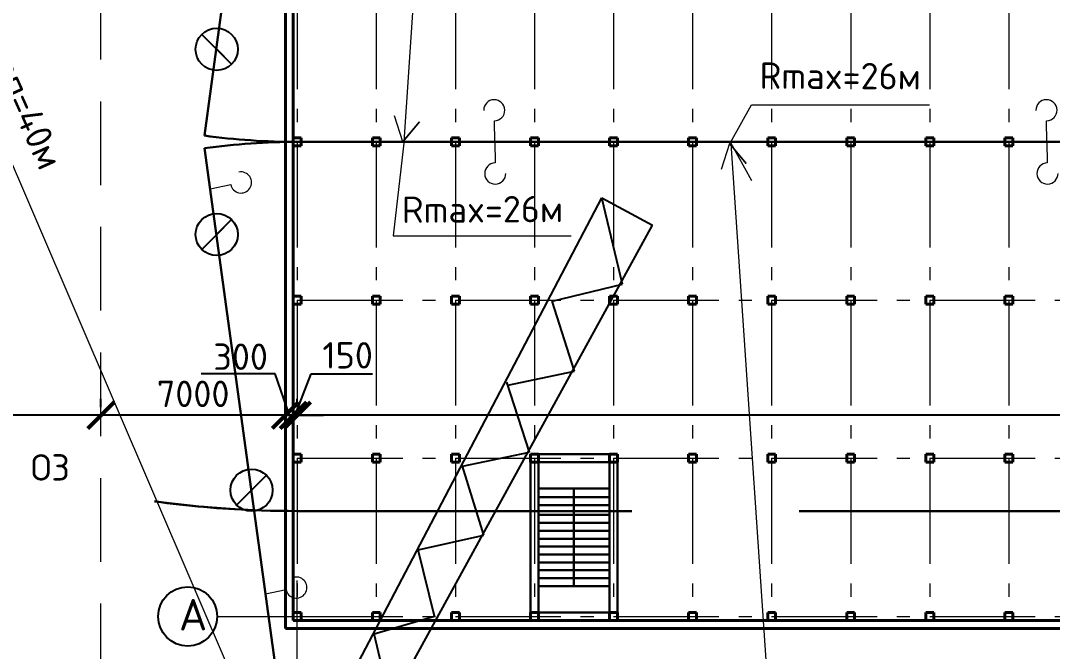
# Model space of a CAD drawing. Header units: millimetres. Extents: x -782 to 10910, y 3841 to 9763.
# Drawn here: x 2153.5 to 2231.8, y 8390.8 to 8438.6 of the extents above; entities that cross this region are included whole.
import ezdxf

# ---------------------------------------------------------------- set-up
doc = ezdxf.new("R2010")
doc.units = ezdxf.units.MM
for name, pattern in [('ACAD_ISO10W100', [18, 12, -3, 0, -3]), ('CENTER2', [28.575, 19.05, -3.175, 3.175, -3.175]), ('GOST2.303 6', [12, 8, -1.5, 1, -1.5]), ('штриховая2', [9.525, 6.35, -3.175])]:
    doc.linetypes.add(name, pattern=pattern)
doc.layers.add('1', color=7, linetype='Continuous')
doc.layers.add('тонкая', color=7, linetype='Continuous')
doc.layers.add('Оbводка', color=1, linetype='Continuous', lineweight=90)
doc.styles.add('2.5', font='isocpeur.ttf', dxfattribs={"height": 2})
doc.styles.add('Isocpeur', font='isocpeur.ttf')
doc.dimstyles.new('М500 стройгенп', dxfattribs={"dimtxt": 2, "dimasz": 2, "dimexe": 1.25, "dimexo": 0.625, "dimtad": 1, "dimlfac": 500, "dimtxsty": '2.5', "dimblk": 'ARCHTICK', "dimcen": 2.5, "dimadec": 0, "dimazin": 0, "dimtfac": 1, "dimtmove": 0, "dimatfit": 3, "dimfxl": 1, "dimarcsym": 0})
pattern_1 = [(50, (2763.4176, 3860.6352), (4.5546167, -0.398477), [0.47625, -5.23875]), (355, (2763.4176, 3860.635), (-0.8810855, 4.776421), [0.381, -4.1910146]), (100.45144, (2763.797, 3860.602), (3.673531, 4.377944), [0.40475, -4.452256]), (46.1842, (2763.4176, 3861.905), (6.776976, -1.051058), [0.714375, -7.858125]), (96.63556, (2763.982, 3861.8176), (5.935103, 6.185653), [0.607126, -6.67839]), (351.18415, (2763.4176, 3861.905), (5.935103, 6.185653), [0.571499, -6.286493]), (21, (2764.0526, 3861.5877), (3.7903598, -2.55663), [0.47625, -5.23875]), (326, (2764.0526, 3861.5877), (1.5450507, 4.604699), [0.381, -4.191]), (71.45144, (2764.3684, 3861.3747), (5.3354105, 2.0480692), [0.40475, -4.4522484]), (37.5, (2763.4176, 3860.6352), (0.0772151, 2.11387597), [0, -4.1402, 0, -4.2545, 0, -4.206875]), (7.5, (2763.4176, 3860.6352), (1.6704916, 2.5045144), [0, -2.4257, 0, -4.04495, 0, -1.603375]), (327.5, (2762.0015, 3860.6352), (3.3897649, -0.1432186), [0, -1.5875, 0, -4.953, 0, -6.57225]), (317.5, (2761.3665, 3860.6352), (3.7032295, 0.6356623), [0, -2.06375, 0, -3.2893, 0, -4.66725])]

# ---------------------------------------------------------------- blocks, each defined once
blk = doc.blocks.new('_ArchTick')
at = {"color": 0, "linetype": 'ByBlock', "const_width": 0.15}
blk.add_lwpolyline([(-0.5, -0.5), (0.5, 0.5)], dxfattribs=at)
blk = doc.blocks.new('*D776')
at = {"color": 0, "lineweight": -2, "transparency": 16777216}
for p, q in [((2174.471, 8409.329), (2174.471, 8409.954)), ((2374.471, 8409.329), (2374.471, 8409.954)), ((2374.471, 8408.704), (2174.471, 8408.704))]:
    blk.add_line(p, q, dxfattribs=at)
at = {"layer": 'Defpoints', "color": 0, "lineweight": -3, "transparency": 16777216}
for p in [(2174.471, 8408.704), (2174.471, 8408.704), (2374.471, 8408.704)]:
    blk.add_point(p, dxfattribs=at)
at = {"color": 0, "lineweight": -2, "transparency": 16777216, "xscale": 2, "yscale": 2, "zscale": 2, "rotation": 180}
blk.add_blockref('_ArchTick', (2174.471, 8408.704), dxfattribs=at)
at = {"color": 0, "lineweight": -2, "transparency": 16777216, "xscale": 2, "yscale": 2, "zscale": 2}
blk.add_blockref('_ArchTick', (2374.471, 8408.704), dxfattribs=at)
at = {"color": 0, "lineweight": 20, "transparency": 16777216, "insert": (2274.471, 8410.329), "char_height": 2, "attachment_point": 5, "style": '2.5'}
blk.add_mtext('100000', dxfattribs=at)
blk = doc.blocks.new('*D777')
at = {"color": 0, "lineweight": -2, "transparency": 16777216}
for p, q in [((2159.571, 8409.329), (2159.571, 8409.954)), ((2173.571, 8409.329), (2173.571, 8409.954)), ((2173.571, 8408.704), (2159.571, 8408.704))]:
    blk.add_line(p, q, dxfattribs=at)
at = {"layer": 'Defpoints', "color": 0, "lineweight": -3, "transparency": 16777216}
for p in [(2159.571, 8408.704), (2159.571, 8408.704), (2173.571, 8408.704)]:
    blk.add_point(p, dxfattribs=at)
at = {"color": 0, "lineweight": -2, "transparency": 16777216, "xscale": 2, "yscale": 2, "zscale": 2, "rotation": 180}
blk.add_blockref('_ArchTick', (2159.571, 8408.704), dxfattribs=at)
at = {"color": 0, "lineweight": -2, "transparency": 16777216, "xscale": 2, "yscale": 2, "zscale": 2}
blk.add_blockref('_ArchTick', (2173.571, 8408.704), dxfattribs=at)
at = {"color": 0, "lineweight": 20, "transparency": 16777216, "insert": (2166.571, 8410.329), "char_height": 2, "attachment_point": 5, "style": '2.5'}
blk.add_mtext('7000', dxfattribs=at)
blk = doc.blocks.new('*D778')
at = {"color": 0, "lineweight": -2, "transparency": 16777216}
for p, q in [((2136.471, 8410.755), (2136.471, 8407.454)), ((2159.571, 8409.329), (2159.571, 8409.954)), ((2159.571, 8408.704), (2136.471, 8408.704))]:
    blk.add_line(p, q, dxfattribs=at)
at = {"layer": 'Defpoints', "color": 0, "lineweight": -3, "transparency": 16777216}
for p in [(2136.471, 8411.38), (2136.471, 8408.704), (2159.571, 8408.704)]:
    blk.add_point(p, dxfattribs=at)
at = {"color": 0, "lineweight": -2, "transparency": 16777216, "xscale": 2, "yscale": 2, "zscale": 2, "rotation": 180}
blk.add_blockref('_ArchTick', (2136.471, 8408.704), dxfattribs=at)
at = {"color": 0, "lineweight": -2, "transparency": 16777216, "xscale": 2, "yscale": 2, "zscale": 2}
blk.add_blockref('_ArchTick', (2159.571, 8408.704), dxfattribs=at)
at = {"color": 0, "lineweight": 20, "transparency": 16777216, "insert": (2148.021, 8410.329), "char_height": 2, "attachment_point": 5, "style": '2.5'}
blk.add_mtext('11550', dxfattribs=at)
blk = doc.blocks.new('*D755')
at = {"color": 0, "lineweight": -2, "transparency": 16777216}
for p, q in [((2174.167, 8409.318), (2174.167, 8409.954)), ((2174.467, 8409.318), (2174.467, 8409.954)), ((2174.167, 8408.704), (2172.167, 8408.704)), ((2174.167, 8408.704), (2174.467, 8408.704)), ((2174.467, 8408.704), (2176.467, 8408.704))]:
    blk.add_line(p, q, dxfattribs=at)
at = {"layer": 'Defpoints', "color": 0, "lineweight": -3, "transparency": 16777216}
for p in [(2174.167, 8408.693), (2174.467, 8408.704), (2174.467, 8408.693)]:
    blk.add_point(p, dxfattribs=at)
at = {"color": 0, "lineweight": -2, "transparency": 16777216, "xscale": 2, "yscale": 2, "zscale": 2}
blk.add_blockref('_ArchTick', (2174.167, 8408.704), dxfattribs=at)
at = {"color": 0, "lineweight": -2, "transparency": 16777216, "xscale": 2, "yscale": 2, "zscale": 2, "rotation": 180}
blk.add_blockref('_ArchTick', (2174.467, 8408.704), dxfattribs=at)
at = {"color": 0, "lineweight": 25, "transparency": 16777216, "insert": (2178.298, 8413.252), "char_height": 2, "attachment_point": 5, "style": '2.5'}
blk.add_mtext('150', dxfattribs=at)
blk = doc.blocks.new('*D756')
at = {"color": 0, "lineweight": -2, "transparency": 16777216}
for p, q in [((2173.571, 8409.324), (2173.571, 8409.954)), ((2174.167, 8409.318), (2174.167, 8409.954)), ((2173.571, 8408.704), (2171.571, 8408.704)), ((2173.571, 8408.704), (2174.167, 8408.704)), ((2174.167, 8408.704), (2176.167, 8408.704))]:
    blk.add_line(p, q, dxfattribs=at)
at = {"layer": 'Defpoints', "color": 0, "lineweight": -3, "transparency": 16777216}
for p in [(2173.571, 8408.699), (2174.167, 8408.704), (2174.167, 8408.693)]:
    blk.add_point(p, dxfattribs=at)
at = {"color": 0, "lineweight": -2, "transparency": 16777216, "xscale": 2, "yscale": 2, "zscale": 2}
blk.add_blockref('_ArchTick', (2173.571, 8408.704), dxfattribs=at)
at = {"color": 0, "lineweight": -2, "transparency": 16777216, "xscale": 2, "yscale": 2, "zscale": 2, "rotation": 180}
blk.add_blockref('_ArchTick', (2174.167, 8408.704), dxfattribs=at)
at = {"color": 0, "lineweight": 25, "transparency": 16777216, "insert": (2170.172, 8413.148), "char_height": 2, "attachment_point": 5, "style": '2.5'}
blk.add_mtext('300', dxfattribs=at)

msp = doc.modelspace()

# ---------------------------------------------------------------- hatches: boundary and pattern name
at = {"lineweight": 25}
h = msp.add_hatch(dxfattribs=at)
h.set_pattern_fill('ANSI31', color=256)
h.set_pattern_definition([(45, (2763.4176, 3860.6352), (-2.245064, 2.245064), [])])
h.paths.add_polyline_path([(2395.225894, 8324.442641), (2389.689209, 8324.442641), (2389.689209, 8317.442641), (2394.268934, 8317.442641)])
h.paths.add_polyline_path([(2367.578799, 8327.027965), (2367.89225, 8329.326446, -0.033531004), (2365.471452, 8331.442641), (2183.471452, 8331.442641, -0.033546474), (2181.049474, 8329.325546), (2181.363583, 8327.027894, -0.454591532), (2183.180298, 8325.442641), (2365.762606, 8325.442641, -0.454492205)])
h.paths.add_polyline_path([(2393.668887, 8545.688801), (2392.589411, 8545.7961, -0.097320235), (2384.41866, 8541.449212), (2154.673974, 8541.442676), (2153.578788, 8533.431577, -0.071737884), (2160.355396, 8534.442361), (2166.500889, 8534.472079, -0.164269753), (2181.049474, 8529.559736), (2181.363583, 8531.857389, -0.374956444), (2179.980303, 8533.442641, -1), (2183.180298, 8533.442641), (2365.762606, 8533.442641, -1), (2368.9626, 8533.442641, -0.381458001), (2367.5432, 8531.852869), (2367.861169, 8529.505667, -0.164703998), (2382.442014, 8534.442641), (2395.192371, 8534.442641)])
h.paths.add_polyline_path([(2159.720896, 8535.5702, -1), (2160.040895, 8535.5702, -1)], flags=16)
h.paths.add_polyline_path([(2367.5432, 8531.852869, -0.447745786), (2365.762606, 8533.442641), (2183.180298, 8533.442641, -0.454591532), (2181.363583, 8531.857389), (2181.049474, 8529.559736, -0.033546474), (2183.471452, 8527.442641), (2365.501372, 8527.443071, -0.032682346), (2367.861169, 8529.505667)])
h.paths.add_polyline_path([(2295.346246, 8532.845041), (2295.346246, 8539.445041), (2290.546246, 8539.445041), (2290.546246, 8532.845041)], flags=24)
h.paths.add_polyline_path([(2295.346246, 8525.496539), (2295.346246, 8532.096539), (2290.546246, 8532.096539), (2290.546246, 8525.496539)], flags=9)
h.paths.add_polyline_path([(2195.408605, 8525.767641), (2201.608605, 8525.767641), (2201.608605, 8530.567641), (2195.408605, 8530.567641)], flags=9)
h = msp.add_hatch(dxfattribs=at)
h.set_pattern_fill('AR-CONC', color=256, scale=0.025)
h.set_pattern_definition(pattern_1)
h.paths.add_polyline_path([(2154.673969, 8541.442641), (2153.471452, 8541.442641, 0.085693329), (2145.423928, 8540.0532), (2145.430045, 8529.144408, -0.096812565), (2153.578788, 8533.431577)])
h.paths.add_polyline_path([(2145.430045, 8529.144408), (2145.423928, 8540.0532, 0.317259017), (2129.471452, 8517.442641), (2129.471452, 8341.442641, 0.414213562), (2153.471452, 8317.442641), (2154.673969, 8317.442641), (2153.717009, 8324.442641), (2153.578788, 8325.453705, -0.331250642), (2136.471452, 8348.442641), (2136.471452, 8510.442641, -0.170440016), (2141.738552, 8525.445257, -0.232505761), (2141.271454, 8526.395442, -0.671055341), (2143.326693, 8527.237201, -0.029601779)])
h.paths.add_polyline_path([(2142.729661, 8527.304491), (2148.129661, 8527.304491), (2148.129661, 8532.104491), (2142.729661, 8532.104491)], flags=25)
h.paths.add_polyline_path([(2129.902842, 8409.508791), (2136.502842, 8409.508791), (2136.502842, 8414.308791), (2129.902842, 8414.308791)], flags=24)
h.paths.add_polyline_path([(2131.396452, 8340.341351), (2137.996452, 8340.341351), (2137.996452, 8345.141351), (2131.396452, 8345.141351)], flags=24)
h.paths.add_polyline_path([(2129.28449, 8461.47917), (2132.974484, 8461.47917), (2132.974484, 8465.799163), (2129.28449, 8465.799163)], flags=9)
at = {"lineweight": 20}
h = msp.add_hatch(dxfattribs=at)
h.set_pattern_fill('AR-CONC', color=256, scale=0.025)
h.set_pattern_definition(pattern_1)
h.paths.add_polyline_path([(2447.064089, 8324.442641), (2395.225894, 8324.442641), (2394.268934, 8317.442641), (2447.064089, 8317.442641)])
edge = h.paths.add_edge_path()
edge.add_line((2395.225894, 8324.442641), (2376.380411, 8324.442641))
edge.add_arc((2376.380411, 8336.443027), 12.000386, 223.86662461, 270, ccw=False)
edge.add_line((2367.728674, 8328.126976), (2367.578799, 8327.027965))
edge.add_arc((2367.362603, 8325.442641), 1.599997, 0, 82.23429528, ccw=False)
edge.add_arc((2367.362603, 8325.442641), 1.599997, -180, 0, ccw=False)
edge.add_line((2365.762606, 8325.442641), (2183.180298, 8325.442641))
edge.add_arc((2181.5803, 8325.442641), 1.599997, -180, 0, ccw=False)
edge.add_arc((2181.5803, 8325.442641), 1.599997, 97.78457087, 180, ccw=False)
edge.add_line((2181.363583, 8327.027894), (2181.213441, 8328.126156))
edge.add_arc((2172.562492, 8336.443027), 12.000386, 270, 316.12794469, ccw=False)
edge.add_line((2172.562492, 8324.442641), (2153.717009, 8324.442641))
edge.add_line((2153.717009, 8324.442641), (2154.673969, 8317.442641))
edge.add_line((2154.673969, 8317.442641), (2394.268934, 8317.442641))
edge.add_line((2394.268934, 8317.442641), (2395.225894, 8324.442641))
edge = h.paths.add_edge_path()
edge.add_arc((2376.380411, 8336.443027), 12.000386, 204.62550124, 223.86662461, ccw=False)
edge.add_line((2365.471452, 8331.442641), (2272.723702, 8331.442641))
edge.add_arc((2271.58981, 8331.83543), 1.199998, 199.10645728, 340.89354272, ccw=False)
edge.add_line((2270.455917, 8331.442641), (2183.471452, 8331.442641))
edge.add_arc((2172.562492, 8336.443027), 12.000386, 316.12794469, 335.37449876, ccw=False)
edge.add_line((2181.213441, 8328.126156), (2181.363583, 8327.027894))
edge.add_arc((2181.5803, 8325.442641), 1.599997, 0, 97.78457087, ccw=False)
edge.add_line((2183.180298, 8325.442641), (2365.762606, 8325.442641))
edge.add_arc((2367.362603, 8325.442641), 1.599997, 82.23429528, 180, ccw=False)
edge.add_line((2367.578799, 8327.027965), (2367.728674, 8328.126976))
edge = h.paths.add_edge_path()
edge.add_line((2394.244102, 8541.442641), (2154.673969, 8541.442641))
edge.add_line((2154.673969, 8541.442641), (2153.717009, 8534.442641))
edge.add_line((2153.717009, 8534.442641), (2172.562492, 8534.442641))
edge.add_arc((2172.562492, 8522.442255), 12.000386, 43.87205531, 90, ccw=False)
edge.add_line((2181.213441, 8530.759127), (2181.363583, 8531.857389))
edge.add_arc((2181.5803, 8533.442641), 1.599997, 180, 262.21542913, ccw=False)
edge.add_arc((2181.5803, 8533.442641), 1.599997, 0, 180, ccw=False)
edge.add_line((2183.180298, 8533.442641), (2365.762606, 8533.442641))
edge.add_arc((2367.362603, 8533.442641), 1.599997, 0, 180, ccw=False)
edge.add_arc((2367.362603, 8533.442641), 1.599997, -83.51900907, 0, ccw=False)
edge.add_line((2367.5432, 8531.852869), (2367.861169, 8529.505667))
edge.add_arc((2427.302929, 8436.751859), 110.1662, 117.53133097, 122.65399107, ccw=False)
edge.add_line((2376.380411, 8534.442641), (2395.192371, 8534.442641))
edge.add_line((2395.192371, 8534.442641), (2394.244102, 8541.442641))
edge = h.paths.add_edge_path()
edge.add_line((2154.673969, 8541.442641), (2145.423074, 8541.442641))
edge.add_line((2145.423074, 8541.442641), (2145.427188, 8534.050072))
edge.add_arc((2148.471452, 8522.442641), 12, 90, 104.69589657, ccw=False)
edge.add_line((2148.471452, 8534.442641), (2153.717009, 8534.442641))
edge.add_line((2153.717009, 8534.442641), (2154.673969, 8541.442641))
edge = h.paths.add_edge_path()
edge.add_line((2367.861169, 8529.505667), (2367.5432, 8531.852869))
edge.add_arc((2367.362603, 8533.442641), 1.599997, 180, 276.48099093, ccw=False)
edge.add_line((2365.762606, 8533.442641), (2183.180298, 8533.442641))
edge.add_arc((2181.5803, 8533.442641), 1.599997, -97.78457087, 0, ccw=False)
edge.add_line((2181.363583, 8531.857389), (2181.213441, 8530.759127))
edge.add_arc((2172.562492, 8522.442255), 12.000386, 24.62550124, 43.87205531, ccw=False)
edge.add_line((2183.471452, 8527.442641), (2268.081321, 8527.442641))
edge.add_arc((2268.667298, 8526.395442), 1.199998, 60.7700888, 119.2299112, ccw=False)
edge.add_line((2269.253276, 8527.442641), (2365.471452, 8527.442641))
edge.add_arc((2367.611719, 8527.379035), 2.141212, 83.30987815, 178.29773268, ccw=False)
h.paths.add_polyline_path([(2269.419992, 8526.727406), (2272.659986, 8526.727406), (2272.659986, 8527.442641), (2269.419992, 8527.442641)])
h.paths.add_polyline_path([(2395.192371, 8534.442641), (2447.064089, 8534.442641), (2447.064089, 8541.442641), (2394.244102, 8541.442641)])
edge = h.paths.add_edge_path()
edge.add_arc((2153.471452, 8517.442641), 24, 109.59180627, 180)
edge.add_line((2129.471452, 8517.442641), (2129.471452, 8341.442641))
edge.add_arc((2153.471452, 8341.442641), 24, 180, 270)
edge.add_line((2153.471452, 8317.442641), (2154.673969, 8317.442641))
edge.add_line((2154.673969, 8317.442641), (2153.717009, 8324.442641))
edge.add_line((2153.717009, 8324.442641), (2148.471452, 8324.442641))
edge.add_arc((2125.500889, 8313.472079), 25.455844, 25.52877937, 64.47122063)
edge.add_line((2136.471452, 8336.442641), (2136.471452, 8522.442641))
edge.add_arc((2148.471452, 8522.442641), 12, 104.69589657, 180, ccw=False)
edge.add_line((2145.427188, 8534.050072), (2145.423847, 8540.053171))
at = {"lineweight": 25}
h = msp.add_hatch(dxfattribs=at)
h.set_pattern_fill('AR-CONC', color=256, scale=0.025)
h.set_pattern_definition(pattern_1)
h.paths.add_polyline_path([(2179.980303, 8325.442641, -0.374956444), (2181.363583, 8327.027894), (2181.213441, 8328.126156, -0.204033738), (2172.562492, 8324.442641), (2160.471452, 8324.442641, -0.072953131), (2153.578788, 8325.453705), (2154.673969, 8317.442641), (2388.189209, 8317.442641), (2388.189209, 8324.442641), (2376.380411, 8324.442641, -0.077886135), (2372.709113, 8325.018018), (2368.957578, 8325.315967, -0.96113778), (2365.762606, 8325.442641), (2183.180298, 8325.442641, -1)])
h.paths.add_polyline_path([(2129.902842, 8409.508791), (2136.502842, 8409.508791), (2136.502842, 8414.308791), (2129.902842, 8414.308791)], flags=24)
h.paths.add_polyline_path([(2131.396452, 8340.341351), (2137.996452, 8340.341351), (2137.996452, 8345.141351), (2131.396452, 8345.141351)], flags=24)
h.paths.add_polyline_path([(2129.28449, 8461.47917), (2132.974484, 8461.47917), (2132.974484, 8465.799163), (2129.28449, 8465.799163)], flags=9)
h.paths.add_polyline_path([(2295.346246, 8318.540241), (2295.346246, 8325.140241), (2290.546246, 8325.140241), (2290.546246, 8318.540241)], flags=24)
edge = h.paths.add_edge_path()
edge.add_arc((2153.471452, 8517.442641), 24, 109.59160183, 180)
edge.add_line((2129.471452, 8517.442641), (2129.471452, 8341.442641))
edge.add_arc((2153.471452, 8341.442641), 24, 180, 270)
edge.add_line((2153.471452, 8317.442641), (2154.673969, 8317.442641))
edge.add_line((2154.673969, 8317.442641), (2153.717009, 8324.442641))
edge.add_line((2153.717009, 8324.442641), (2153.578788, 8325.453705))
edge.add_arc((2160.471452, 8348.442641), 24, 180, 253.30994122, ccw=False)
edge.add_line((2136.471452, 8348.442641), (2136.471452, 8522.442641))
edge.add_arc((2148.471452, 8522.442641), 12, 104.69537151, 180, ccw=False)
edge.add_line((2145.427294, 8534.0501), (2145.423928, 8540.0532))
at = {"lineweight": 20}
h = msp.add_hatch(dxfattribs=at)
h.set_pattern_fill('ANSI31', color=256, angle=90)
h.set_pattern_definition([(135, (-61.2235, 5234.4324), (-2.245064, -2.245064), [])])
h.paths.add_polyline_path([(2183.471452, 8331.442641, -0.084176912), (2181.213441, 8328.126156), (2181.363583, 8327.027894, -0.454591532), (2183.180298, 8325.442641), (2365.762606, 8325.442641, -0.454492205), (2367.578799, 8327.027965), (2367.728674, 8328.126976, -0.084153049), (2365.471452, 8331.442641), (2272.723702, 8331.442641, -0.71189231), (2270.455917, 8331.442641)])
h.paths.add_polyline_path([(2183.180298, 8533.442641, -0.454591532), (2181.363583, 8531.857389), (2181.213441, 8530.759127, -0.084176912), (2183.471452, 8527.442641), (2268.081321, 8527.442641, -0.260759243), (2269.253276, 8527.442641), (2365.471452, 8527.442641, -0.083164554), (2367.696088, 8530.724272), (2367.5432, 8531.852869, -0.447745786), (2365.762606, 8533.442641)])
h.paths.add_polyline_path([(2269.422375, 8526.787795), (2274.822375, 8526.787795), (2274.822375, 8531.587795), (2269.422375, 8531.587795)], flags=9)
h.paths.add_polyline_path([(2403.127026, 8526.141709), (2408.127026, 8526.141709), (2408.127026, 8530.941709), (2403.127026, 8530.941709)], flags=9)

# ---------------------------------------------------------------- linework, layer by layer
at = {"lineweight": 30}
for p, q in [((2167.428116, 8429.921855), (2174.471452, 8481.442641)), ((2167.428116, 8428.963428), (2174.471452, 8377.442641)), ((2192.771452, 8405.742641), (2198.171452, 8405.742641)), ((2192.171452, 8405.142641), (2192.171452, 8393.742641)), ((2192.771452, 8393.742641), (2192.771452, 8405.142641)), ((2192.771452, 8405.142641), (2192.771452, 8403.142641)), ((2192.771452, 8405.142641), (2198.171452, 8405.142641)), ((2198.171452, 8405.142641), (2198.171452, 8393.742641)), ((2198.771452, 8393.742641), (2198.771452, 8405.142641)), ((2192.771452, 8403.142641), (2198.171452, 8403.142641)), ((2195.471452, 8395.742641), (2195.471452, 8403.142641)), ((2192.771452, 8402.481324), (2198.171452, 8402.481324)), ((2192.771452, 8401.881324), (2198.171452, 8401.881324)), ((2192.771452, 8401.142641), (2198.171452, 8401.142641)), ((2192.771452, 8400.542641), (2198.171452, 8400.542641)), ((2192.771452, 8399.942641), (2198.171452, 8399.942641)), ((2192.771452, 8399.342641), (2198.171452, 8399.342641)), ((2192.771452, 8398.742641), (2198.171452, 8398.742641)), ((2192.771452, 8398.142641), (2198.171452, 8398.142641)), ((2192.771452, 8397.542641), (2198.171452, 8397.542641)), ((2192.771452, 8396.942641), (2198.171452, 8396.942641)), ((2192.771452, 8396.342641), (2198.171452, 8396.342641)), ((2192.771452, 8393.742641), (2192.771452, 8395.742641)), ((2192.771452, 8395.742641), (2198.171452, 8395.742641)), ((2198.171452, 8393.742641), (2192.771452, 8393.742641))]:
    msp.add_line(p, q, dxfattribs=at)
at = {"lineweight": 20}
for p, q in [((2182.578745, 8429.452436), (2186.108554, 8481.332495)), ((2182.586951, 8429.573049), (2181.740226, 8422.318093)), ((2207.365277, 8429.3227), (2210.895087, 8377.442641)), ((2174.471452, 8408.70401), (2173.571452, 8408.70401))]:
    msp.add_line(p, q, dxfattribs=at)
at = {"linetype": 'штриховая2', "lineweight": 20}
msp.add_line((2159.571452, 8378.542641), (2159.571452, 8480.342641), dxfattribs=at)
at = {"lineweight": 40}
for p, q in [((2173.571452, 8466.342641), (2173.571452, 8395.884589)), ((2174.171452, 8465.742641), (2174.171452, 8393.142641)), ((2174.771452, 8429.742641), (2174.171452, 8429.742641)), ((2174.171452, 8429.742641), (2174.171452, 8429.142641)), ((2174.771452, 8429.142641), (2174.771452, 8429.742641)), ((2180.771452, 8429.742641), (2180.171452, 8429.742641)), ((2180.171452, 8429.742641), (2180.171452, 8429.142641)), ((2180.771452, 8429.142641), (2180.771452, 8429.742641)), ((2186.771452, 8429.742641), (2186.171452, 8429.742641)), ((2186.171452, 8429.742641), (2186.171452, 8429.142641)), ((2186.771452, 8429.142641), (2186.771452, 8429.742641)), ((2192.771452, 8429.742641), (2192.171452, 8429.742641)), ((2192.171452, 8429.742641), (2192.171452, 8429.142641)), ((2192.771452, 8429.142641), (2192.771452, 8429.742641)), ((2198.771452, 8429.742641), (2198.171452, 8429.742641)), ((2198.171452, 8429.742641), (2198.171452, 8429.142641)), ((2198.771452, 8429.142641), (2198.771452, 8429.742641)), ((2204.771452, 8429.742641), (2204.171452, 8429.742641)), ((2204.171452, 8429.742641), (2204.171452, 8429.142641)), ((2204.771452, 8429.142641), (2204.771452, 8429.742641)), ((2210.771452, 8429.742641), (2210.171452, 8429.742641)), ((2210.171452, 8429.742641), (2210.171452, 8429.142641)), ((2210.771452, 8429.142641), (2210.771452, 8429.742641)), ((2216.771452, 8429.742641), (2216.171452, 8429.742641)), ((2216.171452, 8429.742641), (2216.171452, 8429.142641)), ((2216.771452, 8429.142641), (2216.771452, 8429.742641)), ((2222.771452, 8429.742641), (2222.171452, 8429.742641)), ((2222.171452, 8429.742641), (2222.171452, 8429.142641)), ((2222.771452, 8429.142641), (2222.771452, 8429.742641)), ((2228.771452, 8429.742641), (2228.171452, 8429.742641)), ((2228.171452, 8429.742641), (2228.171452, 8429.142641)), ((2228.771452, 8429.142641), (2228.771452, 8429.742641)), ((2174.171452, 8429.142641), (2174.771452, 8429.142641)), ((2180.171452, 8429.142641), (2180.771452, 8429.142641)), ((2186.171452, 8429.142641), (2186.771452, 8429.142641)), ((2192.171452, 8429.142641), (2192.771452, 8429.142641)), ((2198.171452, 8429.142641), (2198.771452, 8429.142641)), ((2204.171452, 8429.142641), (2204.771452, 8429.142641)), ((2210.171452, 8429.142641), (2210.771452, 8429.142641)), ((2216.171452, 8429.142641), (2216.771452, 8429.142641)), ((2222.171452, 8429.142641), (2222.771452, 8429.142641)), ((2228.171452, 8429.142641), (2228.771452, 8429.142641)), ((2174.771452, 8417.742641), (2174.171452, 8417.742641)), ((2174.171452, 8417.742641), (2174.171452, 8417.142641)), ((2174.771452, 8417.142641), (2174.771452, 8417.742641)), ((2180.771452, 8417.742641), (2180.171452, 8417.742641)), ((2180.171452, 8417.742641), (2180.171452, 8417.142641)), ((2180.771452, 8417.142641), (2180.771452, 8417.742641)), ((2186.771452, 8417.742641), (2186.171452, 8417.742641)), ((2186.171452, 8417.742641), (2186.171452, 8417.142641)), ((2186.771452, 8417.142641), (2186.771452, 8417.742641)), ((2192.771452, 8417.742641), (2192.171452, 8417.742641)), ((2192.171452, 8417.742641), (2192.171452, 8417.142641)), ((2192.771452, 8417.142641), (2192.771452, 8417.742641)), ((2198.771452, 8417.742641), (2198.171452, 8417.742641)), ((2198.171452, 8417.742641), (2198.171452, 8417.142641)), ((2198.771452, 8417.142641), (2198.771452, 8417.742641)), ((2204.771452, 8417.742641), (2204.171452, 8417.742641)), ((2204.171452, 8417.742641), (2204.171452, 8417.142641)), ((2204.771452, 8417.142641), (2204.771452, 8417.742641)), ((2210.771452, 8417.742641), (2210.171452, 8417.742641)), ((2210.171452, 8417.742641), (2210.171452, 8417.142641)), ((2210.771452, 8417.142641), (2210.771452, 8417.742641)), ((2216.771452, 8417.742641), (2216.171452, 8417.742641)), ((2216.171452, 8417.742641), (2216.171452, 8417.142641)), ((2216.771452, 8417.142641), (2216.771452, 8417.742641)), ((2222.771452, 8417.742641), (2222.171452, 8417.742641)), ((2222.171452, 8417.742641), (2222.171452, 8417.142641)), ((2222.771452, 8417.142641), (2222.771452, 8417.742641)), ((2228.771452, 8417.742641), (2228.171452, 8417.742641)), ((2228.171452, 8417.742641), (2228.171452, 8417.142641)), ((2228.771452, 8417.142641), (2228.771452, 8417.742641)), ((2174.171452, 8417.142641), (2174.771452, 8417.142641)), ((2180.171452, 8417.142641), (2180.771452, 8417.142641)), ((2186.171452, 8417.142641), (2186.771452, 8417.142641)), ((2192.171452, 8417.142641), (2192.771452, 8417.142641)), ((2198.171452, 8417.142641), (2198.771452, 8417.142641)), ((2204.171452, 8417.142641), (2204.771452, 8417.142641)), ((2210.171452, 8417.142641), (2210.771452, 8417.142641)), ((2216.171452, 8417.142641), (2216.771452, 8417.142641)), ((2222.171452, 8417.142641), (2222.771452, 8417.142641)), ((2228.171452, 8417.142641), (2228.771452, 8417.142641)), ((2174.771452, 8405.742641), (2174.171452, 8405.742641)), ((2174.171452, 8405.742641), (2174.171452, 8405.142641)), ((2174.771452, 8405.142641), (2174.771452, 8405.742641)), ((2180.771452, 8405.742641), (2180.171452, 8405.742641)), ((2180.171452, 8405.742641), (2180.171452, 8405.142641)), ((2180.771452, 8405.142641), (2180.771452, 8405.742641)), ((2186.771452, 8405.742641), (2186.171452, 8405.742641)), ((2186.171452, 8405.742641), (2186.171452, 8405.142641)), ((2186.771452, 8405.142641), (2186.771452, 8405.742641)), ((2192.771452, 8405.742641), (2192.171452, 8405.742641)), ((2192.171452, 8405.742641), (2192.171452, 8405.142641)), ((2192.771452, 8405.142641), (2192.771452, 8405.742641)), ((2198.771452, 8405.742641), (2198.171452, 8405.742641)), ((2198.171452, 8405.742641), (2198.171452, 8405.142641)), ((2198.771452, 8405.142641), (2198.771452, 8405.742641)), ((2204.771452, 8405.742641), (2204.171452, 8405.742641)), ((2204.171452, 8405.742641), (2204.171452, 8405.142641)), ((2204.771452, 8405.142641), (2204.771452, 8405.742641)), ((2210.771452, 8405.742641), (2210.171452, 8405.742641)), ((2210.171452, 8405.742641), (2210.171452, 8405.142641)), ((2210.771452, 8405.142641), (2210.771452, 8405.742641)), ((2216.771452, 8405.742641), (2216.171452, 8405.742641)), ((2216.171452, 8405.742641), (2216.171452, 8405.142641)), ((2216.771452, 8405.142641), (2216.771452, 8405.742641)), ((2222.771452, 8405.742641), (2222.171452, 8405.742641)), ((2222.171452, 8405.742641), (2222.171452, 8405.142641)), ((2222.771452, 8405.142641), (2222.771452, 8405.742641)), ((2228.771452, 8405.742641), (2228.171452, 8405.742641)), ((2228.171452, 8405.742641), (2228.171452, 8405.142641)), ((2228.771452, 8405.142641), (2228.771452, 8405.742641)), ((2174.171452, 8405.142641), (2174.771452, 8405.142641)), ((2180.171452, 8405.142641), (2180.771452, 8405.142641)), ((2186.171452, 8405.142641), (2186.771452, 8405.142641)), ((2192.171452, 8405.142641), (2192.771452, 8405.142641)), ((2198.171452, 8405.142641), (2198.771452, 8405.142641)), ((2204.171452, 8405.142641), (2204.771452, 8405.142641)), ((2210.171452, 8405.142641), (2210.771452, 8405.142641)), ((2216.171452, 8405.142641), (2216.771452, 8405.142641)), ((2222.171452, 8405.142641), (2222.771452, 8405.142641)), ((2228.171452, 8405.142641), (2228.771452, 8405.142641)), ((2173.571452, 8395.884589), (2173.571452, 8393.142641)), ((2173.571452, 8393.142641), (2173.571452, 8392.542641)), ((2174.771452, 8393.742641), (2174.171452, 8393.742641)), ((2174.171452, 8393.742641), (2174.171452, 8393.142641)), ((2174.171452, 8393.142641), (2174.771452, 8393.142641)), ((2174.171452, 8393.142641), (2374.771452, 8393.142641)), ((2174.771452, 8393.142641), (2174.771452, 8393.742641)), ((2180.771452, 8393.742641), (2180.171452, 8393.742641)), ((2180.171452, 8393.742641), (2180.171452, 8393.142641)), ((2180.171452, 8393.142641), (2180.771452, 8393.142641)), ((2180.771452, 8393.142641), (2180.771452, 8393.742641)), ((2186.771452, 8393.742641), (2186.171452, 8393.742641)), ((2186.171452, 8393.742641), (2186.171452, 8393.142641)), ((2186.171452, 8393.142641), (2186.771452, 8393.142641)), ((2186.771452, 8393.142641), (2186.771452, 8393.742641)), ((2192.771452, 8393.742641), (2192.171452, 8393.742641)), ((2192.171452, 8393.742641), (2192.171452, 8393.142641)), ((2192.171452, 8393.142641), (2192.771452, 8393.142641)), ((2192.771452, 8393.142641), (2192.771452, 8393.742641)), ((2198.771452, 8393.742641), (2198.171452, 8393.742641)), ((2198.171452, 8393.742641), (2198.171452, 8393.142641)), ((2198.171452, 8393.142641), (2198.771452, 8393.142641)), ((2198.771452, 8393.142641), (2198.771452, 8393.742641)), ((2204.771452, 8393.742641), (2204.171452, 8393.742641)), ((2204.171452, 8393.742641), (2204.171452, 8393.142641)), ((2204.171452, 8393.142641), (2204.771452, 8393.142641)), ((2204.771452, 8393.142641), (2204.771452, 8393.742641)), ((2210.771452, 8393.742641), (2210.171452, 8393.742641)), ((2210.171452, 8393.742641), (2210.171452, 8393.142641)), ((2210.171452, 8393.142641), (2210.771452, 8393.142641)), ((2210.771452, 8393.142641), (2210.771452, 8393.742641)), ((2216.771452, 8393.742641), (2216.171452, 8393.742641)), ((2216.171452, 8393.742641), (2216.171452, 8393.142641)), ((2216.171452, 8393.142641), (2216.771452, 8393.142641)), ((2216.771452, 8393.142641), (2216.771452, 8393.742641)), ((2222.771452, 8393.742641), (2222.171452, 8393.742641)), ((2222.171452, 8393.742641), (2222.171452, 8393.142641)), ((2222.171452, 8393.142641), (2222.771452, 8393.142641)), ((2222.771452, 8393.142641), (2222.771452, 8393.742641)), ((2228.771452, 8393.742641), (2228.171452, 8393.742641)), ((2228.171452, 8393.742641), (2228.171452, 8393.142641)), ((2228.171452, 8393.142641), (2228.771452, 8393.142641)), ((2228.771452, 8393.142641), (2228.771452, 8393.742641)), ((2173.571452, 8392.542641), (2374.771452, 8392.542641))]:
    msp.add_line(p, q, dxfattribs=at)
at = {"linetype": 'GOST2.303 6', "lineweight": 20}
for p, q in [((2174.471452, 8465.442641), (2174.471452, 8393.442641)), ((2180.471452, 8465.442641), (2180.471452, 8393.442641)), ((2186.471452, 8465.442641), (2186.471452, 8393.442641)), ((2192.471452, 8465.442641), (2192.471452, 8393.442641)), ((2198.471452, 8465.442641), (2198.471452, 8393.442641)), ((2204.471452, 8465.442641), (2204.471452, 8393.442641)), ((2210.471452, 8465.442641), (2210.471452, 8393.442641)), ((2216.471452, 8465.442641), (2216.471452, 8393.442641)), ((2222.471452, 8465.442641), (2222.471452, 8393.442641)), ((2228.471452, 8465.442641), (2228.471452, 8393.442641)), ((2174.471452, 8417.442641), (2374.471452, 8417.442641)), ((2174.471452, 8405.442641), (2374.471452, 8405.442641)), ((2174.471452, 8389.394452), (2174.471452, 8396.159602)), ((2174.471452, 8393.442641), (2374.471452, 8393.442641))]:
    msp.add_line(p, q, dxfattribs=at)
at = {"lineweight": 13}
for p, q in [((2174.471452, 8377.442641), (2142.896775, 8450.882741)), ((2207.339615, 8429.387568), (2208.947789, 8432.263694)), ((2208.947789, 8432.263694), (2222.459692, 8432.263694)), ((2189.45853, 8429.442641), (2189.432891, 8431.042433)), ((2231.36823, 8429.442641), (2231.342591, 8431.042433)), ((2189.45853, 8429.442641), (2189.48417, 8427.842849)), ((2207.339615, 8429.387568), (2208.947789, 8426.511442)), ((2231.36823, 8429.442641), (2231.39387, 8427.842849)), ((2167.848949, 8425.885106), (2169.416887, 8426.203792)), ((2181.740226, 8422.318093), (2195.252128, 8422.318093)), ((2172.049644, 8395.157743), (2173.617583, 8395.476429))]:
    msp.add_line(p, q, dxfattribs=at)
at = {"lineweight": 25}
for p, q in [((2169.486807, 8435.335757), (2167.224069, 8437.598495)), ((2168.355438, 8436.467126), (2169.486807, 8435.335757)), ((2169.486807, 8423.549525), (2167.224069, 8421.286787)), ((2168.355438, 8422.418156), (2169.486807, 8423.549525)), ((2172.785166, 8411.851494), (2167.168186, 8411.851494)), ((2173.869114, 8408.70401), (2172.785166, 8411.851494)), ((2174.316775, 8408.70401), (2175.534744, 8411.851494)), ((2175.534744, 8411.851494), (2180.179296, 8411.851494)), ((2172.131779, 8404.154422), (2169.869041, 8401.891684)), ((2171.00041, 8403.023053), (2172.131779, 8404.154422)), ((2192.771452, 8395.742641), (2192.771452, 8396.342641))]:
    msp.add_line(p, q, dxfattribs=at)
at = {"lineweight": 18}
for p, q in [((2182.487457, 8429.452436), (2181.861804, 8431.431667)), ((2183.744337, 8430.976101), (2182.487457, 8429.452436)), ((2182.517383, 8429.488714), (2183.744337, 8430.976101)), ((2207.273989, 8429.3227), (2206.648337, 8427.343469)), ((2208.530869, 8427.799035), (2207.273989, 8429.3227)), ((2207.303915, 8429.286422), (2208.530869, 8427.799035))]:
    msp.add_line(p, q, dxfattribs=at)
at = {"linetype": 'CENTER2', "lineweight": 30, "ltscale": 200}
msp.add_line((2174.471452, 8429.442641), (2374.471452, 8429.442641), dxfattribs=at)
at = {"color": 0, "lineweight": 25, "ltscale": 100}
for p, q in [((2199.16287, 8418.637975), (2197.58684, 8425.210299)), ((2193.821938, 8417.348717), (2199.16287, 8418.637975)), ((2195.515188, 8412.060648), (2193.821938, 8417.348717)), ((2190.463198, 8410.989613), (2195.515188, 8412.060648)), ((2192.106081, 8405.896392), (2190.371213, 8411.207477)), ((2187.012473, 8404.848374), (2192.106081, 8405.896392)), ((2188.62625, 8399.604257), (2187.012473, 8404.848374)), ((2183.653733, 8398.48927), (2188.62625, 8399.604257)), ((2184.874059, 8393.46275), (2183.653733, 8398.48927)), ((2180.294992, 8392.130167), (2184.874059, 8393.46275)), ((2181.515319, 8387.103646), (2180.294992, 8392.130167))]:
    msp.add_line(p, q, dxfattribs=at)
at = {"linetype": 'штриховая2', "lineweight": 30, "ltscale": 4}
msp.add_line((2174.471452, 8401.442641), (2374.471452, 8401.442641), dxfattribs=at)
at = {"linetype": 'ACAD_ISO10W100', "lineweight": 20}
msp.add_line((2168.362686, 8393.442641), (2175.127836, 8393.442641), dxfattribs=at)
at = {"lineweight": 25}
for centre in [(2168.355438, 8436.467126), (2168.355438, 8422.418156), (2171.00041, 8403.023053)]:
    msp.add_circle(centre, 1.599997, dxfattribs=at)
at = {"lineweight": 13}
for centre, start, end in [((2189.420071, 8431.842329), 270.9181889, 180.9181889), ((2231.329771, 8431.842329), 270.9181889, 180.9181889), ((2189.49699, 8427.042954), 90.9181889, 0.9181889), ((2231.40669, 8427.042954), 90.9181889, 0.9181889), ((2170.200856, 8426.363134), 191.48893304, 101.48893304), ((2174.401552, 8395.635771), 191.48893304, 101.48893304)]:
    msp.add_arc(centre, 0.799999, start, end, dxfattribs=at)
at = {"lineweight": 30}
for centre, start, end in [((2174.471452, 8481.442641), 262.21542913, 270), ((2174.471452, 8377.442641), 90, 97.78457087)]:
    msp.add_arc(centre, 52, start, end, dxfattribs=at)
at = {"linetype": 'штриховая2', "lineweight": 30, "ltscale": 4}
for centre, radius, start, end in [((2174.471452, 8481.442641), 80, 262.21542913, 270), ((2174.10081, 8478.22516), 76.770366, 262.16510179, 267.82048469)]:
    msp.add_arc(centre, radius, start, end, dxfattribs=at)
at = {"layer": 'Оbводка', "color": 0, "lineweight": -2}
msp.add_circle((2166.156939, 8393.442641), 2.239996, dxfattribs=at)
at = {"layer": 'тонкая', "color": 0, "lineweight": 25, "ltscale": 5000}
for p, q in [((2173.577512, 8379.41196), (2197.58684, 8425.210299)), ((2197.58684, 8425.210299), (2201.435298, 8423.133417)), ((2176.566823, 8377.79873), (2201.435298, 8423.133417))]:
    msp.add_line(p, q, dxfattribs=at)

# ---------------------------------------------------------------- texts
at = {"layer": '1', "char_height": 2, "width": 335.51997649, "style": 'Isocpeur'}
for s, insert, attachment_point, rotation in [('Rоп=40м', (2152.488865, 8437.529937), 1, 294.20267274), ('Rmax=26м', (2209.563471, 8435.477844), 1, 359.70756521), ('Rmax=26м', (2182.41224, 8423.297292), 7, 0.29243479)]:
    msp.add_mtext(s, dxfattribs=dict(at, insert=insert, attachment_point=attachment_point, rotation=rotation))
at = {"layer": '1', "width": 335.51997649, "attachment_point": 1, "style": 'Isocpeur'}
for s, insert, char_height in [('ОЗ', (2154.24626, 8405.748506), 2), ('А', (2165.486035, 8394.777043), 2.399996)]:
    msp.add_mtext(s, dxfattribs=dict(at, insert=insert, char_height=char_height))

# ---------------------------------------------------------------- dimensions: what is measured, and where the dimension line sits
at = {"lineweight": 25}
dim = msp.add_linear_dim(base=(2174.166775, 8408.70401), p1=(2173.571452, 8408.699334), p2=(2174.166775, 8408.692873), angle=180, text='300', dimstyle='М500 стройгенп', override={"dimtmove": 2}, dxfattribs=at)
dim.commit()
dim.dimension.update_dxf_attribs({"geometry": '*D756', "text_midpoint": (2170.172066, 8413.147757), "dimtype": 160})
dim = msp.add_linear_dim(base=(2174.466775, 8408.70401), p1=(2174.166775, 8408.692873), p2=(2174.466775, 8408.692873), angle=180, dimstyle='М500 стройгенп', override={"dimtmove": 2}, dxfattribs=at)
dim.commit()
dim.dimension.update_dxf_attribs({"geometry": '*D755', "text_midpoint": (2178.297648, 8413.252428), "dimtype": 160})
at = {"lineweight": 20}
for base, p1, p2, picture, middle in [((2136.471452, 8408.70401), (2159.571452, 8408.70401), (2136.471452, 8411.379962), '*D778', (2148.021452, 8410.32901)), ((2159.571452, 8408.70401), (2173.571452, 8408.70401), (2159.571452, 8408.70401), '*D777', (2166.571452, 8410.32901)), ((2174.471452, 8408.70401), (2374.471452, 8408.70401), (2174.471452, 8408.70401), '*D776', (2274.471452, 8410.32901))]:
    dim = msp.add_linear_dim(base=base, p1=p1, p2=p2, dimstyle='М500 стройгенп', override={"dimtxt": 2}, dxfattribs=at)
    dim.commit()
    dim.dimension.update_dxf_attribs({"geometry": picture, "text_midpoint": middle})

doc.saveas('drawing.dxf')
